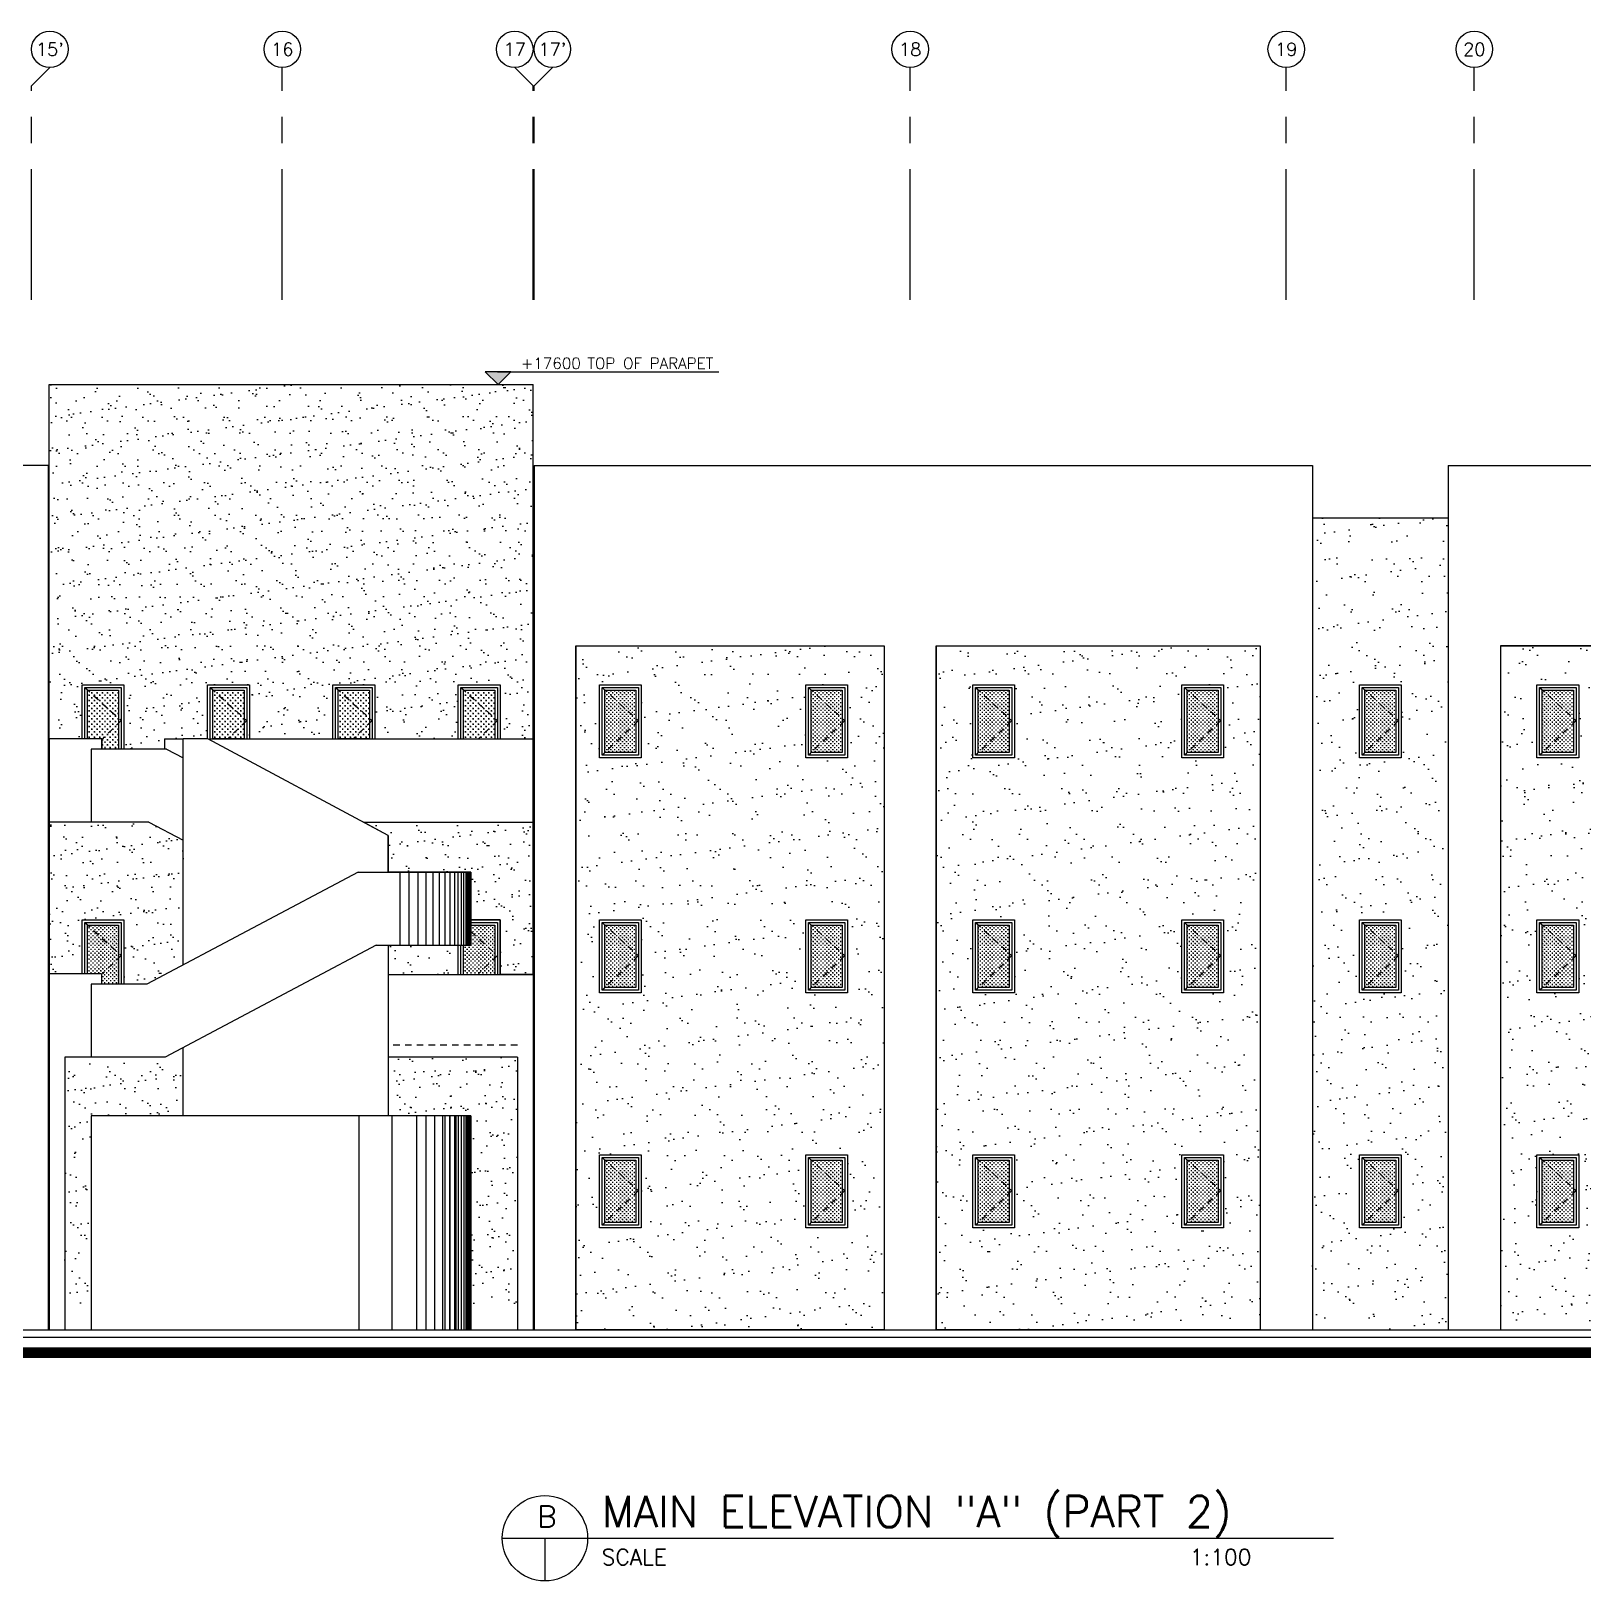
# Model space of a CAD drawing. Extents: x 417691 to 417965, y 43367 to 43436.
# Drawn here: x 417716.05 to 417745.76, y 43367.19 to 43396.87 of the extents above; entities that cross this region are included whole.
import ezdxf
from ezdxf.enums import TextEntityAlignment as Align

# ---------------------------------------------------------------- set-up
doc = ezdxf.new("R2010")
doc.units = 0
doc.header["$MEASUREMENT"] = 0
doc.linetypes.add('CENTERX2', pattern=[4, 2.5, -0.5, 0.5, -0.5])
doc.linetypes.add('HIDDEN2', pattern=[0.1875, 0.125, -0.0625])
doc.layers.get('0').update_dxf_attribs({"linetype": 'CONTINUOUS'})
for name, color, linetype in [('AX-CR', 2, 'CONTINUOUS'), ('AX-TXT', 2, 'CONTINUOUS'), ('AXES', 11, 'CENTERX2'), ('BORDER', 4, 'CONTINUOUS'), ('DIM-OUT', 4, 'CONTINUOUS'), ('EL', 2, 'CONTINUOUS'), ('EL-LEVS', 4, 'CONTINUOUS'), ('EL-LEVT', 4, 'CONTINUOUS'), ('HAT', 11, 'CONTINUOUS'), ('Hatch', 4, 'CONTINUOUS'), ('WALL', 2, 'CONTINUOUS'), ('WIN', 4, 'CONTINUOUS')]:
    doc.layers.add(name, color=color, linetype=linetype)
doc.styles.add('ROMANS', font='ROMANS.shx', dxfattribs={"width": 0.6})
doc.styles.add('S', font='ROMANS.SHX')
pattern_1 = [(37.5, (0, 0), (-0.01574833953, 0.48170594225), [0, -0.38, 0, -0.425, 0, -0.40625]), (7.5, (0, 0), (0.4424441763, 0.7055365163), [0, -0.205, 0, -0.3425, 0, -0.13125]), (327.5, (-0.3075, 0), (0.77853546544, 0.0014147634), [0, -0.125, 0, -0.45, 0, -0.5875]), (317.5, (-0.3075, 0), (0.7515316511, 0.2194188912), [0, -0.0625, 0, -0.295, 0, -0.3375])]
pattern_2 = [(37.5, (0, 0), (-0.02204767534, 0.67438831915), [0, -0.532, 0, -0.595, 0, -0.56875]), (7.5, (0, 0), (0.6194218468, 0.9877511228), [0, -0.287, 0, -0.4795, 0, -0.18375]), (327.5, (-0.4305, 0), (1.0899496516, 0.0019806687), [0, -0.175, 0, -0.63, 0, -0.8225]), (317.5, (-0.4305, 0), (1.0521443116, 0.3071864477), [0, -0.0875, 0, -0.413, 0, -0.4725])]

# ---------------------------------------------------------------- blocks, each defined once
blk = doc.blocks.new('EL-LEV1')
at = {"layer": 'EL-LEVS'}
blk.add_lwpolyline([(0, 0), (300, 300), (-300, 300)], close=True, dxfattribs=at)
blk.add_solid([(-300, 300), (300, 300), (0, 0)], dxfattribs=at)
at = {"layer": 'EL-LEVT', "style": 'S'}
for tag, p in [('+0000', (534, 369)), ('ELEVATION', (2089, 369))]:
    blk.add_attdef(tag, p, '', height=260, dxfattribs=at)
blk = doc.blocks.new('AXU')
at = {"layer": 'AX-CR'}
blk.add_circle((0, 350), 350, dxfattribs=at)
at = {"layer": 'AX-TXT', "style": 'ROMANS'}
blk.add_attdef('AX', text='', height=250, dxfattribs=at).set_placement((0, 350), align=Align.MIDDLE)

msp = doc.modelspace()

# ---------------------------------------------------------------- hatches: boundary and pattern name
at = {"layer": 'Hatch'}
h = msp.add_hatch(dxfattribs=at)
h.set_pattern_fill('AR-SAND', color=256, scale=0.25, style=0)
h.set_pattern_definition(pattern_1)
h.paths.add_polyline_path([(417716.3954, 43390.0998), (417725.6566, 43390.0998), (417725.6566, 43383.3192), (417725.026, 43383.3192), (417725.026, 43384.3498), (417724.226, 43384.3498), (417724.226, 43383.3192), (417722.626, 43383.3192), (417722.626, 43384.3498), (417721.826, 43384.3498), (417721.826, 43383.3192), (417720.226, 43383.3192), (417720.226, 43384.3498), (417719.426, 43384.3498), (417719.426, 43383.3192), (417718.599, 43383.3192), (417718.599, 43383.1192), (417717.826, 43383.1192), (417717.826, 43384.3498), (417717.026, 43384.3498), (417717.026, 43383.3192), (417716.3954, 43383.3192)])
h = msp.add_hatch(dxfattribs=at)
h.set_pattern_fill('AR-SAND', color=256, scale=0.35, style=0)
h.set_pattern_definition(pattern_2)
h.paths.add_polyline_path([(417740.5766, 43387.5498), (417743.1766, 43387.5498), (417743.1766, 43371.9998), (417740.5766, 43371.9998)])
h.paths.add_polyline_path([(417741.4766, 43384.3498), (417742.2766, 43384.3498), (417742.2766, 43382.9498), (417741.4766, 43382.9498)], flags=16)
h.paths.add_polyline_path([(417741.4766, 43379.8498), (417742.2766, 43379.8498), (417742.2766, 43378.4498), (417741.4766, 43378.4498)], flags=16)
h.paths.add_polyline_path([(417741.4766, 43375.3498), (417742.2766, 43375.3498), (417742.2766, 43373.9498), (417741.4766, 43373.9498)], flags=16)
h = msp.add_hatch(dxfattribs=at)
h.set_pattern_fill('AR-SAND', color=256, scale=0.35, style=0)
h.set_pattern_definition(pattern_2)
h.paths.add_polyline_path([(417726.4766, 43385.0998), (417732.3766, 43385.0998), (417732.3766, 43371.9998), (417726.4766, 43371.9998)])
h.paths.add_polyline_path([(417730.8766, 43379.8498), (417731.6766, 43379.8498), (417731.6766, 43378.4498), (417730.8766, 43378.4498)], flags=16)
h.paths.add_polyline_path([(417726.9266, 43379.8498), (417727.7266, 43379.8498), (417727.7266, 43378.4498), (417726.9266, 43378.4498)], flags=16)
h.paths.add_polyline_path([(417726.9777, 43379.7987), (417727.6755, 43379.7987), (417727.6755, 43378.5009), (417726.9777, 43378.5009)], flags=0)
h.paths.add_polyline_path([(417727.0288, 43379.7476), (417727.6244, 43379.7476), (417727.6244, 43378.5519), (417727.0288, 43378.5519)], flags=0)
h.paths.add_polyline_path([(417726.9266, 43384.3498), (417727.7266, 43384.3498), (417727.7266, 43382.9498), (417726.9266, 43382.9498)], flags=16)
h.paths.add_polyline_path([(417730.8766, 43384.3498), (417731.6766, 43384.3498), (417731.6766, 43382.9498), (417730.8766, 43382.9498)], flags=16)
h.paths.add_polyline_path([(417730.8766, 43375.3498), (417731.6766, 43375.3498), (417731.6766, 43373.9498), (417730.8766, 43373.9498)], flags=16)
h.paths.add_polyline_path([(417726.9266, 43375.3498), (417727.7266, 43375.3498), (417727.7266, 43373.9498), (417726.9266, 43373.9498)], flags=16)
h = msp.add_hatch(dxfattribs=at)
h.set_pattern_fill('AR-SAND', color=256, scale=0.35, style=0)
h.set_pattern_definition(pattern_2)
h.paths.add_polyline_path([(417733.3766, 43385.0998), (417739.5766, 43385.0998), (417739.5766, 43371.9998), (417733.3766, 43371.9998)])
h.paths.add_polyline_path([(417738.0766, 43379.8498), (417738.8766, 43379.8498), (417738.8766, 43378.4498), (417738.0766, 43378.4498)], flags=16)
h.paths.add_polyline_path([(417734.0766, 43379.8498), (417734.8766, 43379.8498), (417734.8766, 43378.4498), (417734.0766, 43378.4498)], flags=16)
h.paths.add_polyline_path([(417734.0766, 43384.3498), (417734.8766, 43384.3498), (417734.8766, 43382.9498), (417734.0766, 43382.9498)], flags=16)
h.paths.add_polyline_path([(417738.0766, 43384.3498), (417738.8766, 43384.3498), (417738.8766, 43382.9498), (417738.0766, 43382.9498)], flags=16)
h.paths.add_polyline_path([(417738.0766, 43375.3498), (417738.8766, 43375.3498), (417738.8766, 43373.9498), (417738.0766, 43373.9498)], flags=16)
h.paths.add_polyline_path([(417734.0766, 43375.3498), (417734.8766, 43375.3498), (417734.8766, 43373.9498), (417734.0766, 43373.9498)], flags=16)
h = msp.add_hatch(dxfattribs=at)
h.set_pattern_fill('AR-SAND', color=256, scale=0.35, style=0)
h.set_pattern_definition(pattern_2)
h.paths.add_polyline_path([(417750.3766, 43385.0998), (417744.1766, 43385.0998), (417744.1766, 43371.9998), (417750.3766, 43371.9998)])
h.paths.add_polyline_path([(417748.8766, 43379.8498), (417749.6766, 43379.8498), (417749.6766, 43378.4498), (417748.8766, 43378.4498)], flags=16)
h.paths.add_polyline_path([(417748.8766, 43384.3498), (417749.6766, 43384.3498), (417749.6766, 43382.9498), (417748.8766, 43382.9498)], flags=16)
h.paths.add_polyline_path([(417744.8766, 43384.3498), (417745.6766, 43384.3498), (417745.6766, 43382.9498), (417744.8766, 43382.9498)], flags=16)
h.paths.add_polyline_path([(417744.8766, 43379.8498), (417745.6766, 43379.8498), (417745.6766, 43378.4498), (417744.8766, 43378.4498)], flags=16)
h.paths.add_polyline_path([(417744.8766, 43375.3498), (417745.6766, 43375.3498), (417745.6766, 43373.9498), (417744.8766, 43373.9498)], flags=16)
h.paths.add_polyline_path([(417748.8766, 43375.3498), (417749.6766, 43375.3498), (417749.6766, 43373.9498), (417748.8766, 43373.9498)], flags=16)
h = msp.add_hatch(dxfattribs=at)
h.set_pattern_fill('CROSS', color=256, scale=0.2, style=0)
h.paths.add_polyline_path([(417717.1282, 43384.2476), (417717.7238, 43384.2476), (417717.7238, 43383.1192), (417717.399, 43383.1192), (417717.399, 43383.3192), (417717.1282, 43383.3192)])
h = msp.add_hatch(dxfattribs=at)
h.set_pattern_fill('CROSS', color=256, scale=0.2, style=0)
h.paths.add_polyline_path([(417719.5282, 43384.2476), (417720.1238, 43384.2476), (417720.1238, 43383.3192), (417719.5282, 43383.3192)])
h = msp.add_hatch(dxfattribs=at)
h.set_pattern_fill('CROSS', color=256, scale=0.2, style=0)
h.paths.add_polyline_path([(417721.9282, 43384.2476), (417722.5238, 43384.2476), (417722.5238, 43383.3192), (417721.9282, 43383.3192)])
h = msp.add_hatch(dxfattribs=at)
h.set_pattern_fill('CROSS', color=256, scale=0.2, style=0)
h.set_pattern_definition([(0, (2.4, 1e-10), (0.05, 0.05), [0.025, -0.075]), (90, (2.4125, -0.0125), (-0.05, 0.05), [0.025, -0.075])])
h.paths.add_polyline_path([(417724.3282, 43384.2476), (417724.9238, 43384.2476), (417724.9238, 43383.3192), (417724.3282, 43383.3192)])
h = msp.add_hatch(dxfattribs=at)
h.set_pattern_fill('CROSS', color=11, scale=0.15, style=0)
h.set_pattern_definition([(0, (-7.15, 0), (0.0375, 0.0375), [0.01875, -0.05625]), (90, (-7.140625, -0.009375), (-0.0375, 0.0375), [0.01875, -0.05625])])
h.paths.add_polyline_path([(417727.0288, 43384.2476), (417727.6244, 43384.2476), (417727.6244, 43383.0519), (417727.0288, 43383.0519)])
h = msp.add_hatch(dxfattribs=at)
h.set_pattern_fill('CROSS', color=11, scale=0.15, style=0)
h.set_pattern_definition([(0, (-3.2, 0), (0.0375, 0.0375), [0.01875, -0.05625]), (90, (-3.190625, -0.009375), (-0.0375, 0.0375), [0.01875, -0.05625])])
h.paths.add_polyline_path([(417730.9788, 43384.2476), (417731.5744, 43384.2476), (417731.5744, 43383.0519), (417730.9788, 43383.0519)])
h = msp.add_hatch(dxfattribs=at)
h.set_pattern_fill('CROSS', color=11, scale=0.15, style=0)
h.paths.add_polyline_path([(417734.1788, 43384.2476), (417734.7744, 43384.2476), (417734.7744, 43383.0519), (417734.1788, 43383.0519)])
h = msp.add_hatch(dxfattribs=at)
h.set_pattern_fill('CROSS', color=11, scale=0.15, style=0)
h.set_pattern_definition([(0, (4, -7e-12), (0.0375, 0.0375), [0.01875, -0.05625]), (90, (4.009375, -0.009375), (-0.0375, 0.0375), [0.01875, -0.05625])])
h.paths.add_polyline_path([(417738.1788, 43384.2476), (417738.7744, 43384.2476), (417738.7744, 43383.0519), (417738.1788, 43383.0519)])
h = msp.add_hatch(dxfattribs=at)
h.set_pattern_fill('CROSS', color=11, scale=0.15, style=0)
h.set_pattern_definition([(0, (7.4, 0), (0.0375, 0.0375), [0.01875, -0.05625]), (90, (7.409375, -0.009375), (-0.0375, 0.0375), [0.01875, -0.05625])])
h.paths.add_polyline_path([(417741.5788, 43384.2476), (417742.1744, 43384.2476), (417742.1744, 43383.0519), (417741.5788, 43383.0519)])
h = msp.add_hatch(dxfattribs=at)
h.set_pattern_fill('CROSS', color=11, scale=0.15, style=0)
h.set_pattern_definition([(0, (10.8, 0), (0.0375, 0.0375), [0.01875, -0.05625]), (90, (10.809375, -0.009375), (-0.0375, 0.0375), [0.01875, -0.05625])])
h.paths.add_polyline_path([(417744.9788, 43384.2476), (417745.5744, 43384.2476), (417745.5744, 43383.0519), (417744.9788, 43383.0519)])
h = msp.add_hatch(dxfattribs=at)
h.set_pattern_fill('AR-SAND', color=11, scale=0.25, style=0)
h.set_pattern_definition(pattern_1)
h.paths.add_polyline_path([(417718.3002, 43381.7192), (417718.9618, 43381.3791), (417718.9618, 43378.9894), (417718.2636, 43378.6192), (417717.826, 43378.6192), (417717.826, 43379.8498), (417717.026, 43379.8498), (417717.026, 43378.8192), (417716.3954, 43378.8192), (417716.3954, 43381.7192)])
h = msp.add_hatch(dxfattribs=at)
h.set_pattern_fill('AR-SAND', color=11, scale=0.25, style=0)
h.set_pattern_definition(pattern_1)
h.paths.add_polyline_path([(417722.8818, 43380.7638), (417722.8818, 43381.4666), (417722.4113, 43381.7192), (417725.6566, 43381.7192), (417725.6566, 43378.803), (417725.026, 43378.803), (417725.026, 43379.8498), (417724.4647, 43379.8498), (417724.4647, 43380.7638), (417722.8818, 43380.7638), (417722.8818, 43381.4666)])
h = msp.add_hatch(dxfattribs=at)
h.set_pattern_fill('CROSS', color=11, scale=0.15, style=0)
h.paths.add_polyline_path([(417717.1282, 43379.7476), (417717.7238, 43379.7476), (417717.7238, 43378.6192), (417717.3987, 43378.6192), (417717.3987, 43378.8192), (417717.1282, 43378.8192)])
h = msp.add_hatch(dxfattribs=at)
h.set_pattern_fill('CROSS', color=11, scale=0.15, style=0)
h.paths.add_polyline_path([(417724.3282, 43378.803), (417724.9238, 43378.803), (417724.9238, 43379.7476), (417724.4647, 43379.7476), (417724.4647, 43379.3638), (417724.3282, 43379.3638)])
h = msp.add_hatch(dxfattribs=at)
h.set_pattern_fill('CROSS', color=11, scale=0.15, style=0)
h.set_pattern_definition([(0, (-7.15, -4.5), (0.0375, 0.0375), [0.01875, -0.05625]), (90, (-7.140625, -4.509375), (-0.0375, 0.0375), [0.01875, -0.05625])])
h.paths.add_polyline_path([(417727.0288, 43379.7476), (417727.6244, 43379.7476), (417727.6244, 43378.5519), (417727.0288, 43378.5519)])
h = msp.add_hatch(dxfattribs=at)
h.set_pattern_fill('CROSS', color=11, scale=0.15, style=0)
h.set_pattern_definition([(0, (-3.2, -4.5), (0.0375, 0.0375), [0.01875, -0.05625]), (90, (-3.190625, -4.509375), (-0.0375, 0.0375), [0.01875, -0.05625])])
h.paths.add_polyline_path([(417730.9788, 43379.7476), (417731.5744, 43379.7476), (417731.5744, 43378.5519), (417730.9788, 43378.5519)])
h = msp.add_hatch(dxfattribs=at)
h.set_pattern_fill('CROSS', color=11, scale=0.15, style=0)
h.set_pattern_definition([(0, (0, -4.5), (0.0375, 0.0375), [0.01875, -0.05625]), (90, (0.009375, -4.509375), (-0.0375, 0.0375), [0.01875, -0.05625])])
h.paths.add_polyline_path([(417734.1788, 43379.7476), (417734.7744, 43379.7476), (417734.7744, 43378.5519), (417734.1788, 43378.5519)])
h = msp.add_hatch(dxfattribs=at)
h.set_pattern_fill('CROSS', color=11, scale=0.15, style=0)
h.set_pattern_definition([(0, (4, -4.5), (0.0375, 0.0375), [0.01875, -0.05625]), (90, (4.009375, -4.509375), (-0.0375, 0.0375), [0.01875, -0.05625])])
h.paths.add_polyline_path([(417738.1788, 43379.7476), (417738.7744, 43379.7476), (417738.7744, 43378.5519), (417738.1788, 43378.5519)])
h = msp.add_hatch(dxfattribs=at)
h.set_pattern_fill('CROSS', color=11, scale=0.15, style=0)
h.set_pattern_definition([(0, (7.4, -4.5), (0.0375, 0.0375), [0.01875, -0.05625]), (90, (7.409375, -4.509375), (-0.0375, 0.0375), [0.01875, -0.05625])])
h.paths.add_polyline_path([(417741.5788, 43379.7476), (417742.1744, 43379.7476), (417742.1744, 43378.5519), (417741.5788, 43378.5519)])
h = msp.add_hatch(dxfattribs=at)
h.set_pattern_fill('CROSS', color=11, scale=0.15, style=0)
h.set_pattern_definition([(0, (10.8, -4.5), (0.0375, 0.0375), [0.01875, -0.05625]), (90, (10.809375, -4.509375), (-0.0375, 0.0375), [0.01875, -0.05625])])
h.paths.add_polyline_path([(417744.9788, 43379.7476), (417745.5744, 43379.7476), (417745.5744, 43378.5519), (417744.9788, 43378.5519)])
h = msp.add_hatch(dxfattribs=at)
h.set_pattern_fill('AR-SAND', color=256, scale=0.25, style=0)
h.set_pattern_definition(pattern_1)
h.paths.add_polyline_path([(417724.226, 43379.3638), (417722.8818, 43379.3638), (417722.8818, 43378.803), (417724.226, 43378.803)])
h = msp.add_hatch(dxfattribs=at)
h.set_pattern_fill('AR-SAND', color=11, scale=0.25, style=0)
h.set_pattern_definition(pattern_1)
h.paths.add_polyline_path([(417716.6954, 43377.2192), (417718.6118, 43377.2192), (417718.9618, 43377.3942), (417718.9618, 43376.0998), (417717.199, 43376.0998), (417717.199, 43372.4998), (417716.6954, 43372.4998)])
h = msp.add_hatch(dxfattribs=at)
h.set_pattern_fill('AR-SAND', color=11, scale=0.25, style=0)
h.set_pattern_definition(pattern_1)
h.paths.add_polyline_path([(417722.8818, 43377.2219), (417725.3566, 43377.2219), (417725.3566, 43372.4998), (417724.4665, 43372.4998), (417724.4665, 43376.0998), (417722.8818, 43376.0998)])
h = msp.add_hatch(dxfattribs=at)
h.set_pattern_fill('CROSS', color=11, scale=0.15, style=0)
h.set_pattern_definition([(0, (-7.15, -9), (0.0375, 0.0375), [0.01875, -0.05625]), (90, (-7.140625, -9.009375), (-0.0375, 0.0375), [0.01875, -0.05625])])
h.paths.add_polyline_path([(417727.0288, 43375.2476), (417727.6244, 43375.2476), (417727.6244, 43374.0519), (417727.0288, 43374.0519)])
h = msp.add_hatch(dxfattribs=at)
h.set_pattern_fill('CROSS', color=11, scale=0.15, style=0)
h.set_pattern_definition([(0, (-3.2, -9), (0.0375, 0.0375), [0.01875, -0.05625]), (90, (-3.190625, -9.009375), (-0.0375, 0.0375), [0.01875, -0.05625])])
h.paths.add_polyline_path([(417730.9788, 43375.2476), (417731.5744, 43375.2476), (417731.5744, 43374.0519), (417730.9788, 43374.0519)])
h = msp.add_hatch(dxfattribs=at)
h.set_pattern_fill('CROSS', color=11, scale=0.15, style=0)
h.set_pattern_definition([(0, (0, -9), (0.0375, 0.0375), [0.01875, -0.05625]), (90, (0.009375, -9.009375), (-0.0375, 0.0375), [0.01875, -0.05625])])
h.paths.add_polyline_path([(417734.1788, 43375.2476), (417734.7744, 43375.2476), (417734.7744, 43374.0519), (417734.1788, 43374.0519)])
h = msp.add_hatch(dxfattribs=at)
h.set_pattern_fill('CROSS', color=11, scale=0.15, style=0)
h.set_pattern_definition([(0, (4, -9), (0.0375, 0.0375), [0.01875, -0.05625]), (90, (4.009375, -9.009375), (-0.0375, 0.0375), [0.01875, -0.05625])])
h.paths.add_polyline_path([(417738.1788, 43375.2476), (417738.7744, 43375.2476), (417738.7744, 43374.0519), (417738.1788, 43374.0519)])
h = msp.add_hatch(dxfattribs=at)
h.set_pattern_fill('CROSS', color=11, scale=0.15, style=0)
h.set_pattern_definition([(0, (7.4, -9), (0.0375, 0.0375), [0.01875, -0.05625]), (90, (7.409375, -9.009375), (-0.0375, 0.0375), [0.01875, -0.05625])])
h.paths.add_polyline_path([(417741.5788, 43375.2476), (417742.1744, 43375.2476), (417742.1744, 43374.0519), (417741.5788, 43374.0519)])
h = msp.add_hatch(dxfattribs=at)
h.set_pattern_fill('CROSS', color=11, scale=0.15, style=0)
h.set_pattern_definition([(0, (10.8, -9), (0.0375, 0.0375), [0.01875, -0.05625]), (90, (10.809375, -9.009375), (-0.0375, 0.0375), [0.01875, -0.05625])])
h.paths.add_polyline_path([(417744.9788, 43375.2476), (417745.5744, 43375.2476), (417745.5744, 43374.0519), (417744.9788, 43374.0519)])

# ---------------------------------------------------------------- linework, layer by layer
for p, q in [((417716.3954, 43390.0998), (417725.6566, 43390.0998)), ((417725.6566, 43388.5498), (417725.6566, 43390.0998)), ((417725.6566, 43378.803), (417725.6566, 43371.9998)), ((417725.3566, 43377.2219), (417722.8818, 43377.2219)), ((417725.3566, 43377.2219), (417725.3566, 43371.9998))]:
    msp.add_line(p, q)
at = {"color": 11, "linetype": 'HIDDEN2'}
msp.add_line((417725.3566, 43377.4498), (417722.8818, 43377.4498), dxfattribs=at)
at = {"layer": 'AXES'}
for p, q in [((417716.0566, 43395.8211), (417716.4066, 43396.1711)), ((417720.8566, 43391.7254), (417720.8566, 43396.1711)), ((417725.6566, 43395.8211), (417725.3066, 43396.1711)), ((417725.6766, 43395.8211), (417726.0266, 43396.1711)), ((417732.8766, 43391.7254), (417732.8766, 43396.1711)), ((417740.0766, 43391.7254), (417740.0766, 43396.1711)), ((417743.6766, 43391.7254), (417743.6766, 43396.1711)), ((417716.0566, 43391.7254), (417716.0566, 43395.8211)), ((417725.6566, 43391.7254), (417725.6566, 43395.8211)), ((417725.6766, 43391.7254), (417725.6766, 43395.8211))]:
    msp.add_line(p, q, dxfattribs=at)
at = {"layer": 'BORDER', "color": 6}
msp.add_line((417725.0669, 43368.0073), (417740.9806, 43368.0073), dxfattribs=at)
at = {"layer": 'BORDER', "color": 2}
msp.add_line((417725.8843, 43368.0073), (417725.8843, 43367.1899), dxfattribs=at)
msp.add_circle((417725.8843, 43368.0073), 0.8174, dxfattribs=at)
at = {"layer": 'DIM-OUT'}
msp.add_line((417725.3566, 43378.803), (417725.6566, 43378.803), dxfattribs=at)
at = {"layer": 'EL', "color": 6}
for p, q in [((417716.3754, 43388.5498), (417708.3366, 43388.5498)), ((417716.3754, 43388.5498), (417716.3754, 43371.9998)), ((417725.6766, 43388.5498), (417740.5766, 43388.5498)), ((417725.6766, 43388.5498), (417725.6766, 43371.9998)), ((417725.6766, 43388.5498), (417725.6766, 43371.9998)), ((417740.5766, 43388.5498), (417740.5766, 43371.9998)), ((417743.1766, 43388.5498), (417743.1766, 43371.9998)), ((417743.1766, 43388.5498), (417758.3266, 43388.5498)), ((417726.4766, 43385.0998), (417732.3766, 43385.0998)), ((417726.4766, 43385.0998), (417726.4766, 43371.9998)), ((417732.3766, 43385.0998), (417732.3766, 43371.9998)), ((417733.3766, 43385.0998), (417739.5766, 43385.0998)), ((417733.3766, 43385.0998), (417733.3766, 43371.9998)), ((417739.5766, 43385.0998), (417739.5766, 43371.9998)), ((417744.1766, 43385.0998), (417750.3766, 43385.0998)), ((417744.1766, 43385.0998), (417744.1766, 43371.9998)), ((417722.3081, 43380.7638), (417718.2636, 43378.6192)), ((417722.3081, 43380.7638), (417724.4647, 43380.7638)), ((417724.4647, 43380.7638), (417724.4647, 43379.3638)), ((417722.6563, 43379.3638), (417718.6118, 43377.2192)), ((417722.6563, 43379.3638), (417724.4647, 43379.3638)), ((417717.199, 43378.6192), (417717.199, 43377.2192)), ((417718.2636, 43378.6192), (417717.199, 43378.6192)), ((417718.6118, 43377.2192), (417717.199, 43377.2192)), ((417724.4665, 43376.0998), (417717.199, 43376.0998)), ((417717.199, 43376.0998), (417717.199, 43371.9998)), ((417724.4665, 43376.0998), (417724.4665, 43371.9998))]:
    msp.add_line(p, q, dxfattribs=at)
at = {"layer": 'EL', "color": 4}
msp.add_line((417716.3754, 43388.3965), (417716.3754, 43385.4436), dxfattribs=at)
at = {"layer": 'EL'}
msp.add_line((417722.8818, 43380.7638), (417722.8818, 43381.0386), dxfattribs=at)
at = {"layer": 'EL-LEVS'}
msp.add_line((417724.976, 43390.345), (417729.212, 43390.345), dxfattribs=at)
at = {"layer": 'HAT', "color": 254}
for p, q in [((417723.1041, 43380.7638), (417723.1041, 43379.3638)), ((417723.2811, 43380.7638), (417723.2811, 43379.3638)), ((417723.4502, 43380.7638), (417723.4502, 43379.3638)), ((417723.6031, 43380.7638), (417723.6031, 43379.3638)), ((417723.7373, 43380.7638), (417723.7373, 43379.3638)), ((417723.858, 43380.7638), (417723.858, 43379.3638)), ((417723.968, 43380.7638), (417723.968, 43379.3638)), ((417724.0646, 43380.7638), (417724.0646, 43379.3638)), ((417724.1504, 43380.7638), (417724.1504, 43379.3638)), ((417724.2202, 43380.7638), (417724.2202, 43379.3638)), ((417724.2792, 43380.7638), (417724.2792, 43379.3638)), ((417724.3275, 43380.7638), (417724.3275, 43379.3638)), ((417724.3678, 43380.7638), (417724.3678, 43379.3638)), ((417724.3966, 43380.7638), (417724.3966, 43379.3638)), ((417724.421, 43380.7638), (417724.421, 43379.3638)), ((417724.4391, 43380.7638), (417724.4391, 43379.3638)), ((417724.4495, 43380.7638), (417724.4495, 43379.3638)), ((417724.4578, 43380.7638), (417724.4578, 43379.3638))]:
    msp.add_line(p, q, dxfattribs=at)
at = {"layer": 'HAT', "color": 11}
for p, q in [((417722.3245, 43376.0998), (417722.3245, 43371.9998)), ((417722.9539, 43376.0998), (417722.9539, 43371.9998)), ((417723.4258, 43376.0998), (417723.4258, 43371.9998)), ((417723.6029, 43376.0998), (417723.6029, 43371.9998)), ((417723.7719, 43376.0998), (417723.7719, 43371.9998)), ((417723.9249, 43376.0998), (417723.9249, 43371.9998)), ((417723.9697, 43376.0998), (417723.9697, 43371.9998)), ((417724.059, 43376.0998), (417724.059, 43371.9998)), ((417724.0663, 43376.0998), (417724.0663, 43371.9998)), ((417724.1522, 43376.0998), (417724.1522, 43371.9998)), ((417724.1797, 43376.0998), (417724.1797, 43371.9998)), ((417724.222, 43376.0998), (417724.222, 43371.9998)), ((417724.281, 43376.0998), (417724.281, 43371.9998)), ((417724.3293, 43376.0998), (417724.3293, 43371.9998)), ((417724.3695, 43376.0998), (417724.3695, 43371.9998)), ((417724.3984, 43376.0998), (417724.3984, 43371.9998)), ((417724.4227, 43376.0998), (417724.4227, 43371.9998)), ((417724.4409, 43376.0998), (417724.4409, 43371.9998)), ((417724.4513, 43376.0998), (417724.4513, 43371.9998)), ((417724.4596, 43376.0998), (417724.4596, 43371.9998))]:
    msp.add_line(p, q, dxfattribs=at)
at = {"layer": 'Hatch'}
for p, q in [((417716.3954, 43383.3192), (417716.3954, 43390.0998)), ((417725.6566, 43378.803), (417725.6566, 43390.0998)), ((417716.3954, 43383.3192), (417716.3954, 43376.9998)), ((417718.599, 43383.3192), (417718.9618, 43383.3192)), ((417717.3987, 43378.8192), (417716.3954, 43378.8192)), ((417716.3954, 43378.8192), (417716.3954, 43371.9998)), ((417717.3987, 43378.8192), (417717.3987, 43378.6192)), ((417717.199, 43377.2192), (417716.6954, 43377.2192)), ((417716.6954, 43377.2192), (417716.6954, 43371.9998))]:
    msp.add_line(p, q, dxfattribs=at)
for points in [[(417726.4766, 43385.0998), (417732.3766, 43385.0998), (417732.3766, 43371.9998), (417726.4766, 43371.9998)], [(417733.3766, 43385.0998), (417739.5766, 43385.0998), (417739.5766, 43371.9998), (417733.3766, 43371.9998)], [(417750.3766, 43385.0998), (417744.1766, 43385.0998), (417744.1766, 43371.9998), (417750.3766, 43371.9998)], [(417717.1282, 43384.2476), (417717.7238, 43384.2476), (417717.7238, 43383.1192), (417717.399, 43383.1192), (417717.399, 43383.3192), (417717.1282, 43383.3192)], [(417719.5282, 43384.2476), (417720.1238, 43384.2476), (417720.1238, 43383.3192), (417719.5282, 43383.3192)], [(417721.9282, 43384.2476), (417722.5238, 43384.2476), (417722.5238, 43383.3192), (417721.9282, 43383.3192)], [(417722.8818, 43380.7638), (417722.8818, 43381.4666), (417722.4113, 43381.7192), (417725.6566, 43381.7192), (417725.6566, 43378.803), (417725.026, 43378.803), (417725.026, 43379.8498), (417724.4647, 43379.8498), (417724.4647, 43380.7638), (417722.8818, 43380.7638), (417722.8818, 43381.4666)]]:
    msp.add_lwpolyline(points, close=True, dxfattribs=at)
at = {"layer": 'WALL'}
for p, q in [((417740.5766, 43387.5498), (417743.1766, 43387.5498)), ((417719.4316, 43383.3192), (417718.9618, 43383.3192)), ((417718.9618, 43378.9894), (417718.9618, 43383.3192)), ((417722.8818, 43381.4666), (417719.4316, 43383.3192)), ((417717.199, 43383.1192), (417717.199, 43381.7192)), ((417718.639, 43383.1192), (417717.199, 43383.1192)), ((417718.639, 43383.1192), (417718.9618, 43382.9533)), ((417718.3002, 43381.7192), (417717.199, 43381.7192)), ((417718.3002, 43381.7192), (417718.9618, 43381.3791)), ((417722.8818, 43380.7956), (417722.8818, 43381.4666)), ((417722.8818, 43379.3638), (417722.8818, 43376.0998)), ((417718.9618, 43376.0998), (417718.9618, 43377.3942))]:
    msp.add_line(p, q, dxfattribs=at)
at = {"layer": 'WALL', "color": 4}
msp.add_line((417775.4952, 43371.8498), (417694.2058, 43371.8498), dxfattribs=at)
at = {"layer": 'WALL', "const_width": 0.2044}
msp.add_lwpolyline([(417775.4695, 43371.5599), (417694.2058, 43371.5599)], dxfattribs=at)
at = {"layer": 'WIN', "color": 11, "linetype": 'HIDDEN2'}
for p, q in [((417717.0771, 43384.2987), (417717.7749, 43383.665)), ((417719.4771, 43384.2987), (417720.1749, 43383.665)), ((417721.8771, 43384.2987), (417722.5749, 43383.665)), ((417724.2771, 43384.2987), (417724.9749, 43383.665)), ((417717.7749, 43383.665), (417717.4116, 43383.3192)), ((417720.1749, 43383.665), (417719.8116, 43383.3192)), ((417722.5749, 43383.665), (417722.2116, 43383.3192)), ((417724.9749, 43383.665), (417724.6116, 43383.3192)), ((417717.0771, 43379.7987), (417717.7749, 43379.165)), ((417724.4647, 43379.6283), (417724.9749, 43379.165)), ((417717.7749, 43379.165), (417717.4116, 43378.8192)), ((417724.9749, 43379.165), (417724.6116, 43378.8192))]:
    msp.add_line(p, q, dxfattribs=at)
at = {"layer": 'WIN', "linetype": 'HIDDEN2'}
for p, q in [((417726.9777, 43384.2987), (417727.6755, 43383.665)), ((417730.9277, 43384.2987), (417731.6255, 43383.665)), ((417734.1277, 43384.2987), (417734.8255, 43383.665)), ((417738.1277, 43384.2987), (417738.8255, 43383.665)), ((417741.5277, 43384.2987), (417742.2255, 43383.665)), ((417744.9277, 43384.2987), (417745.6255, 43383.665)), ((417727.6755, 43383.665), (417726.9777, 43383.0009)), ((417731.6255, 43383.665), (417730.9277, 43383.0009)), ((417734.8255, 43383.665), (417734.1277, 43383.0009)), ((417738.8255, 43383.665), (417738.1277, 43383.0009)), ((417742.2255, 43383.665), (417741.5277, 43383.0009)), ((417745.6255, 43383.665), (417744.9277, 43383.0009)), ((417726.9777, 43379.7987), (417727.6755, 43379.165)), ((417730.9277, 43379.7987), (417731.6255, 43379.165)), ((417734.1277, 43379.7987), (417734.8255, 43379.165)), ((417738.1277, 43379.7987), (417738.8255, 43379.165)), ((417741.5277, 43379.7987), (417742.2255, 43379.165)), ((417744.9277, 43379.7987), (417745.6255, 43379.165)), ((417727.6755, 43379.165), (417726.9777, 43378.5009)), ((417731.6255, 43379.165), (417730.9277, 43378.5009)), ((417734.8255, 43379.165), (417734.1277, 43378.5009)), ((417738.8255, 43379.165), (417738.1277, 43378.5009)), ((417742.2255, 43379.165), (417741.5277, 43378.5009)), ((417745.6255, 43379.165), (417744.9277, 43378.5009)), ((417726.9777, 43375.2987), (417727.6755, 43374.665)), ((417730.9277, 43375.2987), (417731.6255, 43374.665)), ((417734.1277, 43375.2987), (417734.8255, 43374.665)), ((417738.1277, 43375.2987), (417738.8255, 43374.665)), ((417741.5277, 43375.2987), (417742.2255, 43374.665)), ((417744.9277, 43375.2987), (417745.6255, 43374.665)), ((417727.6755, 43374.665), (417726.9777, 43374.0009)), ((417731.6255, 43374.665), (417730.9277, 43374.0009)), ((417734.8255, 43374.665), (417734.1277, 43374.0009)), ((417738.8255, 43374.665), (417738.1277, 43374.0009)), ((417742.2255, 43374.665), (417741.5277, 43374.0009)), ((417745.6255, 43374.665), (417744.9277, 43374.0009))]:
    msp.add_line(p, q, dxfattribs=at)
at = {"layer": 'WIN'}
for p, q in [((417717.399, 43383.3192), (417716.3954, 43383.3192)), ((417717.399, 43383.3192), (417717.399, 43383.1192)), ((417718.599, 43383.3192), (417718.599, 43383.1192)), ((417719.4611, 43383.3192), (417725.6566, 43383.3192)), ((417717.399, 43381.7192), (417716.3954, 43381.7192)), ((417722.4113, 43381.7192), (417725.6566, 43381.7192)), ((417722.8818, 43378.803), (417725.3566, 43378.803)), ((417698.482, 43371.9998), (417765.928, 43371.9998))]:
    msp.add_line(p, q, dxfattribs=at)
at = {"layer": 'WIN', "color": 11}
for points in [[(417717.026, 43383.3192), (417717.026, 43384.3498), (417717.826, 43384.3498), (417717.826, 43383.1192)], [(417717.0771, 43383.3192), (417717.0771, 43384.2987), (417717.7749, 43384.2987), (417717.7749, 43383.1192)], [(417717.1282, 43383.3192), (417717.1282, 43384.2476), (417717.7238, 43384.2476), (417717.7238, 43383.1192)], [(417719.426, 43383.3192), (417719.426, 43384.3498), (417720.226, 43384.3498), (417720.226, 43383.3192)], [(417719.4771, 43383.3192), (417719.4771, 43384.2987), (417720.1749, 43384.2987), (417720.1749, 43383.3192)], [(417719.5282, 43383.3192), (417719.5282, 43384.2476), (417720.1238, 43384.2476), (417720.1238, 43383.3192)], [(417721.826, 43383.3192), (417721.826, 43384.3498), (417722.626, 43384.3498), (417722.626, 43383.3192)], [(417721.8771, 43383.3192), (417721.8771, 43384.2987), (417722.5749, 43384.2987), (417722.5749, 43383.3192)], [(417721.9282, 43383.3192), (417721.9282, 43384.2476), (417722.5238, 43384.2476), (417722.5238, 43383.3192)], [(417724.226, 43383.3192), (417724.226, 43384.3498), (417725.026, 43384.3498), (417725.026, 43383.3192)], [(417724.2771, 43383.3192), (417724.2771, 43384.2987), (417724.9749, 43384.2987), (417724.9749, 43383.3192)], [(417724.3282, 43383.3192), (417724.3282, 43384.2476), (417724.9238, 43384.2476), (417724.9238, 43383.3192)], [(417717.026, 43378.8192), (417717.026, 43379.8498), (417717.826, 43379.8498), (417717.826, 43378.6192)], [(417717.0771, 43378.8192), (417717.0771, 43379.7987), (417717.7749, 43379.7987), (417717.7749, 43378.6192)], [(417717.1282, 43378.8192), (417717.1282, 43379.7476), (417717.7238, 43379.7476), (417717.7238, 43378.6192)], [(417724.4647, 43379.8498), (417725.026, 43379.8498), (417725.026, 43378.803)], [(417724.4647, 43379.7987), (417724.9749, 43379.7987), (417724.9749, 43378.803)], [(417724.4647, 43379.7476), (417724.9238, 43379.7476), (417724.9238, 43378.803)], [(417724.226, 43378.803), (417724.226, 43379.3638)], [(417724.2771, 43378.803), (417724.2771, 43379.3638)], [(417724.3282, 43378.803), (417724.3282, 43379.3638)]]:
    msp.add_lwpolyline(points, dxfattribs=at)
at = {"layer": 'WIN', "color": 4}
for points in [[(417726.9266, 43384.3498), (417727.7266, 43384.3498), (417727.7266, 43382.9498), (417726.9266, 43382.9498)], [(417730.8766, 43384.3498), (417731.6766, 43384.3498), (417731.6766, 43382.9498), (417730.8766, 43382.9498)], [(417734.0766, 43384.3498), (417734.8766, 43384.3498), (417734.8766, 43382.9498), (417734.0766, 43382.9498)], [(417738.0766, 43384.3498), (417738.8766, 43384.3498), (417738.8766, 43382.9498), (417738.0766, 43382.9498)], [(417741.4766, 43384.3498), (417742.2766, 43384.3498), (417742.2766, 43382.9498), (417741.4766, 43382.9498)], [(417744.8766, 43384.3498), (417745.6766, 43384.3498), (417745.6766, 43382.9498), (417744.8766, 43382.9498)], [(417726.9266, 43379.8498), (417727.7266, 43379.8498), (417727.7266, 43378.4498), (417726.9266, 43378.4498)], [(417730.8766, 43379.8498), (417731.6766, 43379.8498), (417731.6766, 43378.4498), (417730.8766, 43378.4498)], [(417734.0766, 43379.8498), (417734.8766, 43379.8498), (417734.8766, 43378.4498), (417734.0766, 43378.4498)], [(417738.0766, 43379.8498), (417738.8766, 43379.8498), (417738.8766, 43378.4498), (417738.0766, 43378.4498)], [(417741.4766, 43379.8498), (417742.2766, 43379.8498), (417742.2766, 43378.4498), (417741.4766, 43378.4498)], [(417744.8766, 43379.8498), (417745.6766, 43379.8498), (417745.6766, 43378.4498), (417744.8766, 43378.4498)], [(417726.9266, 43375.3498), (417727.7266, 43375.3498), (417727.7266, 43373.9498), (417726.9266, 43373.9498)], [(417730.8766, 43375.3498), (417731.6766, 43375.3498), (417731.6766, 43373.9498), (417730.8766, 43373.9498)], [(417734.0766, 43375.3498), (417734.8766, 43375.3498), (417734.8766, 43373.9498), (417734.0766, 43373.9498)], [(417738.0766, 43375.3498), (417738.8766, 43375.3498), (417738.8766, 43373.9498), (417738.0766, 43373.9498)], [(417741.4766, 43375.3498), (417742.2766, 43375.3498), (417742.2766, 43373.9498), (417741.4766, 43373.9498)], [(417744.8766, 43375.3498), (417745.6766, 43375.3498), (417745.6766, 43373.9498), (417744.8766, 43373.9498)]]:
    msp.add_lwpolyline(points, close=True, dxfattribs=at)
at = {"layer": 'WIN'}
for points in [[(417726.9777, 43384.2987), (417727.6755, 43384.2987), (417727.6755, 43383.0009), (417726.9777, 43383.0009)], [(417727.0288, 43384.2476), (417727.6244, 43384.2476), (417727.6244, 43383.0519), (417727.0288, 43383.0519)], [(417730.9277, 43384.2987), (417731.6255, 43384.2987), (417731.6255, 43383.0009), (417730.9277, 43383.0009)], [(417730.9788, 43384.2476), (417731.5744, 43384.2476), (417731.5744, 43383.0519), (417730.9788, 43383.0519)], [(417734.1277, 43384.2987), (417734.8255, 43384.2987), (417734.8255, 43383.0009), (417734.1277, 43383.0009)], [(417734.1788, 43384.2476), (417734.7744, 43384.2476), (417734.7744, 43383.0519), (417734.1788, 43383.0519)], [(417738.1277, 43384.2987), (417738.8255, 43384.2987), (417738.8255, 43383.0009), (417738.1277, 43383.0009)], [(417738.1788, 43384.2476), (417738.7744, 43384.2476), (417738.7744, 43383.0519), (417738.1788, 43383.0519)], [(417741.5277, 43384.2987), (417742.2255, 43384.2987), (417742.2255, 43383.0009), (417741.5277, 43383.0009)], [(417741.5788, 43384.2476), (417742.1744, 43384.2476), (417742.1744, 43383.0519), (417741.5788, 43383.0519)], [(417744.9277, 43384.2987), (417745.6255, 43384.2987), (417745.6255, 43383.0009), (417744.9277, 43383.0009)], [(417744.9788, 43384.2476), (417745.5744, 43384.2476), (417745.5744, 43383.0519), (417744.9788, 43383.0519)], [(417726.9777, 43379.7987), (417727.6755, 43379.7987), (417727.6755, 43378.5009), (417726.9777, 43378.5009)], [(417727.0288, 43379.7476), (417727.6244, 43379.7476), (417727.6244, 43378.5519), (417727.0288, 43378.5519)], [(417730.9277, 43379.7987), (417731.6255, 43379.7987), (417731.6255, 43378.5009), (417730.9277, 43378.5009)], [(417730.9788, 43379.7476), (417731.5744, 43379.7476), (417731.5744, 43378.5519), (417730.9788, 43378.5519)], [(417734.1277, 43379.7987), (417734.8255, 43379.7987), (417734.8255, 43378.5009), (417734.1277, 43378.5009)], [(417734.1788, 43379.7476), (417734.7744, 43379.7476), (417734.7744, 43378.5519), (417734.1788, 43378.5519)], [(417738.1277, 43379.7987), (417738.8255, 43379.7987), (417738.8255, 43378.5009), (417738.1277, 43378.5009)], [(417738.1788, 43379.7476), (417738.7744, 43379.7476), (417738.7744, 43378.5519), (417738.1788, 43378.5519)], [(417741.5277, 43379.7987), (417742.2255, 43379.7987), (417742.2255, 43378.5009), (417741.5277, 43378.5009)], [(417741.5788, 43379.7476), (417742.1744, 43379.7476), (417742.1744, 43378.5519), (417741.5788, 43378.5519)], [(417744.9277, 43379.7987), (417745.6255, 43379.7987), (417745.6255, 43378.5009), (417744.9277, 43378.5009)], [(417744.9788, 43379.7476), (417745.5744, 43379.7476), (417745.5744, 43378.5519), (417744.9788, 43378.5519)], [(417726.9777, 43375.2987), (417727.6755, 43375.2987), (417727.6755, 43374.0009), (417726.9777, 43374.0009)], [(417730.9277, 43375.2987), (417731.6255, 43375.2987), (417731.6255, 43374.0009), (417730.9277, 43374.0009)], [(417734.1277, 43375.2987), (417734.8255, 43375.2987), (417734.8255, 43374.0009), (417734.1277, 43374.0009)], [(417738.1277, 43375.2987), (417738.8255, 43375.2987), (417738.8255, 43374.0009), (417738.1277, 43374.0009)], [(417741.5277, 43375.2987), (417742.2255, 43375.2987), (417742.2255, 43374.0009), (417741.5277, 43374.0009)], [(417744.9277, 43375.2987), (417745.6255, 43375.2987), (417745.6255, 43374.0009), (417744.9277, 43374.0009)], [(417727.0288, 43375.2476), (417727.6244, 43375.2476), (417727.6244, 43374.0519), (417727.0288, 43374.0519)], [(417730.9788, 43375.2476), (417731.5744, 43375.2476), (417731.5744, 43374.0519), (417730.9788, 43374.0519)], [(417734.1788, 43375.2476), (417734.7744, 43375.2476), (417734.7744, 43374.0519), (417734.1788, 43374.0519)], [(417738.1788, 43375.2476), (417738.7744, 43375.2476), (417738.7744, 43374.0519), (417738.1788, 43374.0519)], [(417741.5788, 43375.2476), (417742.1744, 43375.2476), (417742.1744, 43374.0519), (417741.5788, 43374.0519)], [(417744.9788, 43375.2476), (417745.5744, 43375.2476), (417745.5744, 43374.0519), (417744.9788, 43374.0519)]]:
    msp.add_lwpolyline(points, close=True, dxfattribs=at)

# ---------------------------------------------------------------- block references
at = {"layer": 'AXES', "xscale": 0.001000000047497451, "yscale": 0.0009999999892897904, "zscale": 0.001}
for p, values in [((417716.4066, 43396.1711), {'AX': "15'"}), ((417720.8566, 43396.1711), {'AX': '16'}), ((417725.3066, 43396.1711), {'AX': '17'}), ((417726.0266, 43396.1711), {'AX': "17'"}), ((417732.8766, 43396.1711), {'AX': '18'}), ((417740.0766, 43396.1711), {'AX': '19'}), ((417743.6766, 43396.1711), {'AX': '20'})]:
    msp.add_blockref('AXU', p, dxfattribs=at).add_auto_attribs(values)
at = {"layer": 'EL-LEVS', "xscale": 0.0008174454828660436, "yscale": 0.0008174454828660436, "zscale": 0.0008174454828660436}
msp.add_blockref('EL-LEV1', (417724.9883, 43390.0998), dxfattribs=at).add_auto_attribs({'+0000': '+17600', 'ELEVATION': 'TOP OF PARAPET'})

# ---------------------------------------------------------------- texts
at = {"layer": 'BORDER', "color": 6, "style": 'ROMANS'}
for s, height, p in [('MAIN ELEVATION "A" (PART 2)', 0.6, (417726.9705, 43368.218)), ('B', 0.4087, (417725.7379, 43368.218))]:
    msp.add_text(s, height=height, dxfattribs=at).set_placement(p)
at = {"layer": 'BORDER', "color": 2, "style": 'ROMANS'}
for s, p in [('SCALE', (417726.9705, 43367.4942)), ('1:100', (417738.2271, 43367.4942))]:
    msp.add_text(s, height=0.30654, dxfattribs=at).set_placement(p)

doc.saveas('drawing.dxf')
